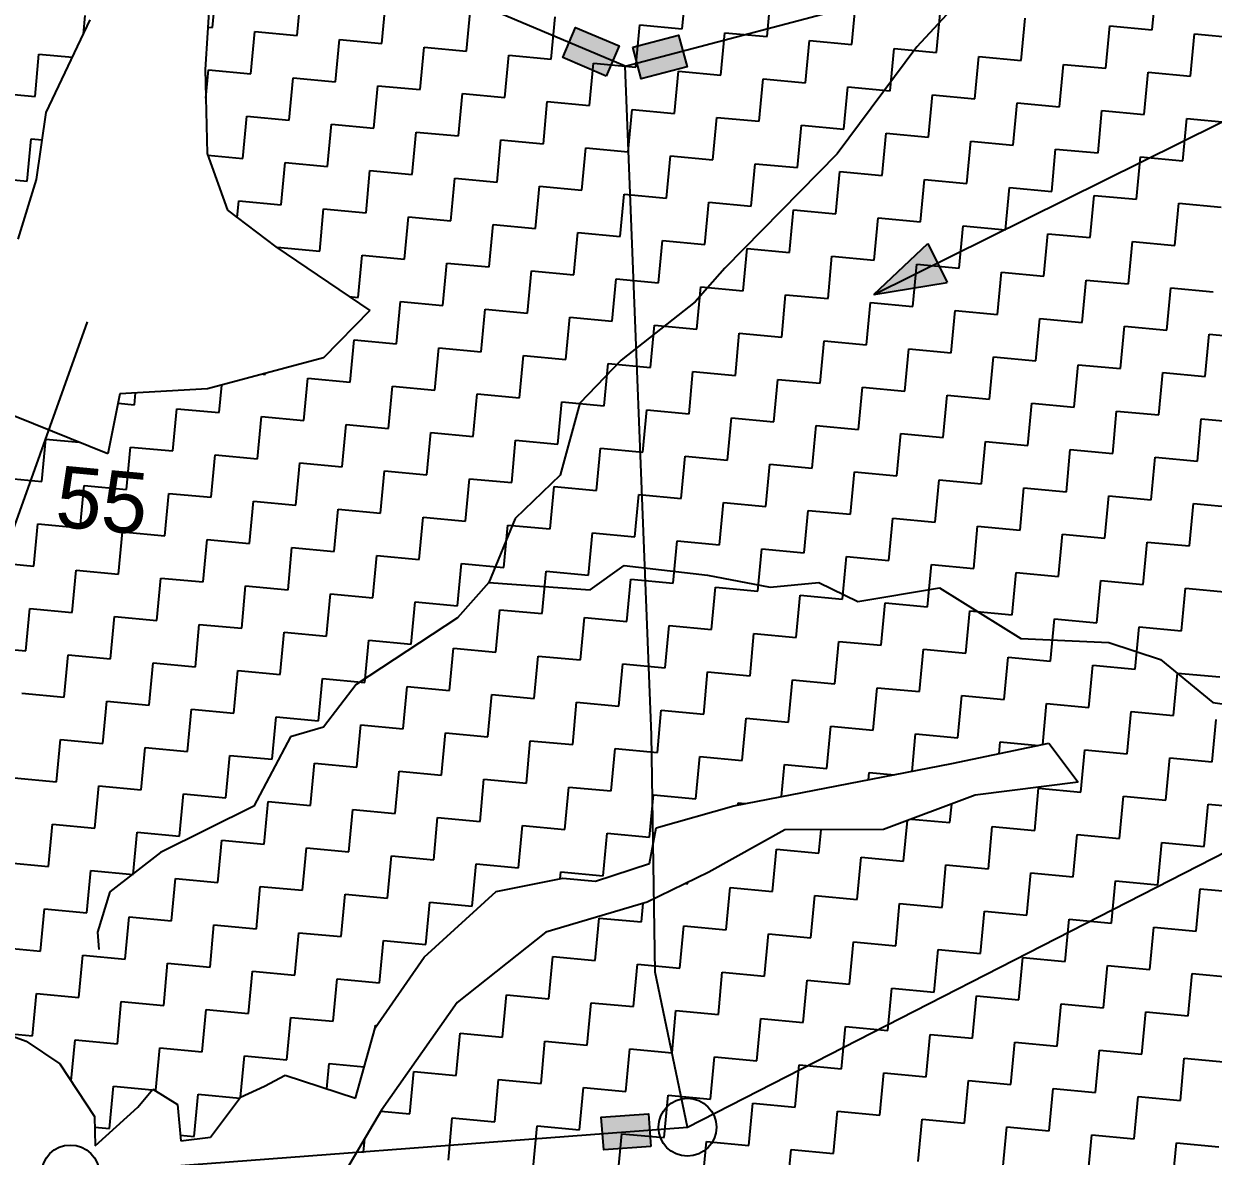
# Model space of a CAD drawing. Header units: metres. Extents: x 284554 to 287504, y 2026012 to 2031182.
# Drawn here: x 286424.3 to 286784.8, y 2029737 to 2030080.3 of the extents above; entities that cross this region are included whole.
import ezdxf
from ezdxf.enums import TextEntityAlignment as Align

# ---------------------------------------------------------------- set-up
doc = ezdxf.new("R2010")
doc.units = ezdxf.units.M
for name, color, linetype in [('LINE_WATER', 4, 'Continuous'), ('POLY_HATCH', 12, 'Continuous'), ('POLY_PARCEL', 6, 'Continuous'), ('TEXT_PARCEL', 7, 'Continuous')]:
    doc.layers.add(name, color=color, linetype=linetype)
doc.styles.add('TEXT_MAP', font='')
doc.styles.get('TEXT_MAP').set_extended_font_data('Kruti Dev 050')

msp = doc.modelspace()

# ---------------------------------------------------------------- hatches: boundary and pattern name
for points in [[(286591.51, 2030079.22), (286587.65, 2030070.07), (286600.87, 2030064.48), (286604.74, 2030073.63)], [(286625.33, 2030067.29), (286622.79, 2030076.89), (286608.91, 2030073.22), (286611.45, 2030063.62)], [(286599.33, 2029748.77), (286600.08, 2029738.86), (286614.4, 2029739.95), (286613.65, 2029749.85)]]:
    msp.add_hatch(color=256).paths.add_polyline_path(points)
h = msp.add_hatch(color=256)
h.paths.add_polyline_path([(286701.25, 2030007.78), (286698.32, 2030013.68), (286681.96, 2029998.22)])
h.paths.add_polyline_path([(286681.96, 2029998.22), (286704.17, 2030001.88), (286701.25, 2030007.78)])

# ---------------------------------------------------------------- linework, layer by layer
for points in [[(286600.87, 2030064.48), (286587.65, 2030070.07), (286591.51, 2030079.22), (286604.74, 2030073.63)], [(286608.91, 2030073.22), (286622.79, 2030076.89), (286625.33, 2030067.29), (286611.45, 2030063.62)], [(286614.4, 2029739.95), (286600.08, 2029738.86), (286599.33, 2029748.77), (286613.65, 2029749.85)]]:
    msp.add_lwpolyline(points, close=True)
for points in [[(286681.96, 2029998.22), (286798.15, 2030055.81)], [(286681.96, 2029998.22), (286698.32, 2030013.68)], [(286698.32, 2030013.68), (286704.17, 2030001.88)], [(286681.96, 2029998.22), (286704.17, 2030001.88)], [(286399.93, 2029867.89), (286443.66, 2029989.97)]]:
    msp.add_lwpolyline(points)
for centre in [(286625.46, 2029745.77), (286438.43, 2029731.59)]:
    msp.add_circle(centre, 8.78)
at = {"layer": 'LINE_WATER'}
for p, q in [((286714.42, 2030094.48), (286694.94, 2030073.3)), ((286694.94, 2030073.3), (286670.84, 2030040.89)), ((286670.84, 2030040.89), (286636.8, 2030006.17)), ((286636.8, 2030006.17), (286627.75, 2029996)), ((286627.75, 2029996), (286605.35, 2029978.34)), ((286605.35, 2029978.34), (286592.79, 2029965.26)), ((286592.79, 2029965.26), (286586.86, 2029943.46)), ((286586.86, 2029943.46), (286573.2, 2029930.28)), ((286573.2, 2029930.28), (286565.23, 2029910.94)), ((286595.95, 2029908.67), (286606.29, 2029916.1)), ((286606.29, 2029916.1), (286631.53, 2029913.12)), ((286631.53, 2029913.12), (286650.48, 2029909.48)), ((286565.23, 2029910.94), (286555.8, 2029900.16)), ((286565.23, 2029910.94), (286595.95, 2029908.67)), ((286650.48, 2029909.48), (286665.24, 2029910.9)), ((286665.24, 2029910.9), (286677.15, 2029905.12)), ((286677.15, 2029905.12), (286701.81, 2029909.35)), ((286701.81, 2029909.35), (286726.51, 2029893.98)), ((286555.8, 2029900.16), (286525.07, 2029880.03)), ((286726.51, 2029893.98), (286753.16, 2029892.73)), ((286753.16, 2029892.73), (286768.85, 2029887.53)), ((286768.85, 2029887.53), (286784.75, 2029874.54)), ((286525.07, 2029880.03), (286515.1, 2029867.03)), ((286784.75, 2029874.54), (286796.11, 2029872.86)), ((286515.1, 2029867.03), (286505.1, 2029864.08)), ((286505.1, 2029864.08), (286494.07, 2029843.08)), ((286494.07, 2029843.08), (286465.71, 2029829.01)), ((286465.71, 2029829.01), (286450.34, 2029817.16)), ((286450.34, 2029817.16), (286446.6, 2029804.88)), ((286446.6, 2029804.88), (286447.09, 2029799.65))]:
    msp.add_line(p, q, dxfattribs=at)
at = {"layer": 'POLY_HATCH'}
for p, q in [((286481.39, 2030099.56), (286479.28, 2030066.5)), ((286431.08, 2030053.39), (286444.47, 2030081.49)), ((286479.28, 2030066.5), (286479.84, 2030041.01)), ((286428.2, 2030033.12), (286431.08, 2030053.39)), ((286479.84, 2030041.01), (286486.06, 2030023.8)), ((286422.6, 2030015.06), (286428.2, 2030033.12)), ((286486.06, 2030023.8), (286500.68, 2030012.65)), ((286500.68, 2030012.65), (286529.21, 2029993.36)), ((286529.21, 2029993.36), (286515.15, 2029979.02)), ((286515.15, 2029979.02), (286480.01, 2029969.59)), ((286480.01, 2029969.59), (286453.45, 2029968.16)), ((286453.45, 2029968.16), (286449.79, 2029949.91)), ((286449.79, 2029949.91), (286421.5, 2029961.36)), ((286705.63, 2029855.99), (286735.04, 2029862.19)), ((286735.04, 2029862.19), (286743.89, 2029850.43)), ((286639.48, 2029843.25), (286705.63, 2029855.99)), ((286743.89, 2029850.43), (286712.68, 2029846.39)), ((286615.98, 2029836.5), (286639.48, 2029843.25)), ((286712.68, 2029846.39), (286684.87, 2029836.07)), ((286613.98, 2029825.76), (286615.98, 2029836.5)), ((286684.87, 2029836.07), (286655.02, 2029835.88)), ((286655.02, 2029835.88), (286631.96, 2029823.13)), ((286597.56, 2029820.34), (286613.98, 2029825.76)), ((286631.96, 2029823.13), (286613.2, 2029813.95)), ((286567.44, 2029817.19), (286587.71, 2029821.26)), ((286587.71, 2029821.26), (286597.56, 2029820.34)), ((286545.7, 2029797.36), (286567.44, 2029817.19)), ((286613.2, 2029813.95), (286582.53, 2029804.89)), ((286582.53, 2029804.89), (286555.67, 2029783.55)), ((286530.77, 2029775.9), (286545.7, 2029797.36)), ((286555.67, 2029783.55), (286532.74, 2029750.91)), ((286402.87, 2029779.9), (286424.99, 2029771.87)), ((286524.8, 2029754.59), (286530.77, 2029775.9)), ((286424.99, 2029771.87), (286435.28, 2029764.94)), ((286435.28, 2029764.94), (286445.73, 2029749.06)), ((286497.29, 2029758.16), (286503.57, 2029761.54)), ((286503.57, 2029761.54), (286524.8, 2029754.59)), ((286458.91, 2029751.8), (286463.41, 2029757.35)), ((286463.41, 2029757.35), (286470.93, 2029752.67)), ((286490.02, 2029754.86), (286497.29, 2029758.16)), ((286480.94, 2029742.79), (286490.02, 2029754.86)), ((286445.89, 2029740.1), (286458.91, 2029751.8)), ((286470.93, 2029752.67), (286471.88, 2029741.65)), ((286532.74, 2029750.91), (286513.83, 2029718.89)), ((286445.73, 2029749.06), (286445.89, 2029740.1)), ((286471.88, 2029741.65), (286480.94, 2029742.79))]:
    msp.add_line(p, q, dxfattribs=at)
at = {"layer": 'POLY_HATCH', "linetype": 'Continuous'}
for p, q in [((286481.47, 2030079.18), (286482.67, 2030092.02)), ((286507.15, 2030076.78), (286508.35, 2030089.62)), ((286623.9, 2030078.82), (286625.1, 2030091.66)), ((286649.58, 2030076.42), (286650.78, 2030089.26)), ((286766.33, 2030078.46), (286767.53, 2030091.3)), ((286532.83, 2030074.38), (286534.03, 2030087.22)), ((286558.5, 2030071.98), (286559.7, 2030084.82)), ((286675.26, 2030074.02), (286676.46, 2030086.86)), ((286442.43, 2030077.21), (286442.95, 2030082.78)), ((286584.18, 2030069.58), (286585.38, 2030082.42)), ((286700.94, 2030071.62), (286702.14, 2030084.46)), ((286726.62, 2030069.22), (286727.82, 2030082.06)), ((286480.1, 2030079.31), (286481.47, 2030079.18)), ((286493.11, 2030065.14), (286494.31, 2030077.98)), ((286494.31, 2030077.98), (286507.15, 2030076.78)), ((286609.86, 2030067.18), (286611.06, 2030080.02)), ((286611.06, 2030080.02), (286623.9, 2030078.82)), ((286635.54, 2030064.78), (286636.74, 2030077.62)), ((286636.74, 2030077.62), (286649.58, 2030076.42)), ((286752.3, 2030066.82), (286753.49, 2030079.66)), ((286753.49, 2030079.66), (286766.33, 2030078.46)), ((286518.79, 2030062.74), (286519.99, 2030075.58)), ((286519.99, 2030075.58), (286532.83, 2030074.38)), ((286661.22, 2030062.38), (286662.42, 2030075.22)), ((286662.42, 2030075.22), (286675.26, 2030074.02)), ((286777.97, 2030064.42), (286779.17, 2030077.26)), ((286779.17, 2030077.26), (286792.01, 2030076.06)), ((286427.71, 2030058.3), (286428.91, 2030071.14)), ((286428.91, 2030071.14), (286439.08, 2030070.19)), ((286544.47, 2030060.34), (286545.67, 2030073.18)), ((286545.67, 2030073.18), (286558.5, 2030071.98)), ((286570.14, 2030057.94), (286571.34, 2030070.78)), ((286571.34, 2030070.78), (286584.18, 2030069.58)), ((286686.9, 2030059.98), (286688.1, 2030072.82)), ((286688.1, 2030072.82), (286700.94, 2030071.62)), ((286712.58, 2030057.58), (286713.78, 2030070.42)), ((286713.78, 2030070.42), (286726.62, 2030069.22)), ((286595.82, 2030055.54), (286597.02, 2030068.38)), ((286597.02, 2030068.38), (286609.86, 2030067.18)), ((286738.26, 2030055.18), (286739.46, 2030068.02)), ((286739.46, 2030068.02), (286752.3, 2030066.82)), ((286479.47, 2030057.8), (286480.27, 2030066.34)), ((286480.27, 2030066.34), (286493.11, 2030065.14)), ((286504.75, 2030051.1), (286505.95, 2030063.94)), ((286505.95, 2030063.94), (286518.79, 2030062.74)), ((286621.5, 2030053.14), (286622.7, 2030065.98)), ((286622.7, 2030065.98), (286635.54, 2030064.78)), ((286647.18, 2030050.74), (286648.38, 2030063.58)), ((286648.38, 2030063.58), (286661.22, 2030062.38)), ((286763.93, 2030052.78), (286765.13, 2030065.62)), ((286765.13, 2030065.62), (286777.97, 2030064.42)), ((286414.87, 2030059.5), (286427.71, 2030058.3)), ((286530.43, 2030048.7), (286531.63, 2030061.54)), ((286531.63, 2030061.54), (286544.47, 2030060.34)), ((286672.86, 2030048.34), (286674.06, 2030061.18)), ((286674.06, 2030061.18), (286686.9, 2030059.98)), ((286556.11, 2030046.3), (286557.3, 2030059.14)), ((286557.3, 2030059.14), (286570.14, 2030057.94)), ((286581.78, 2030043.9), (286582.98, 2030056.74)), ((286582.98, 2030056.74), (286595.82, 2030055.54)), ((286698.54, 2030045.94), (286699.74, 2030058.78)), ((286699.74, 2030058.78), (286712.58, 2030057.58)), ((286724.22, 2030043.54), (286725.42, 2030056.38)), ((286725.42, 2030056.38), (286738.26, 2030055.18)), ((286490.71, 2030039.46), (286491.91, 2030052.3)), ((286491.91, 2030052.3), (286504.75, 2030051.1)), ((286607.46, 2030041.5), (286608.66, 2030054.34)), ((286608.66, 2030054.34), (286621.5, 2030053.14)), ((286749.9, 2030041.14), (286751.1, 2030053.98)), ((286751.1, 2030053.98), (286763.93, 2030052.78)), ((286516.39, 2030037.06), (286517.59, 2030049.9)), ((286517.59, 2030049.9), (286530.43, 2030048.7)), ((286633.14, 2030039.1), (286634.34, 2030051.94)), ((286634.34, 2030051.94), (286647.18, 2030050.74)), ((286658.82, 2030036.7), (286660.02, 2030049.54)), ((286660.02, 2030049.54), (286672.86, 2030048.34)), ((286775.57, 2030038.74), (286776.77, 2030051.58)), ((286776.77, 2030051.58), (286789.61, 2030050.38)), ((286425.31, 2030032.62), (286426.51, 2030045.46)), ((286426.51, 2030045.46), (286429.91, 2030045.14)), ((286542.07, 2030034.66), (286543.27, 2030047.5)), ((286543.27, 2030047.5), (286556.11, 2030046.3)), ((286567.74, 2030032.26), (286568.94, 2030045.1)), ((286568.94, 2030045.1), (286581.78, 2030043.9)), ((286684.5, 2030034.3), (286685.7, 2030047.14)), ((286685.7, 2030047.14), (286698.54, 2030045.94)), ((286593.42, 2030029.86), (286594.62, 2030042.7)), ((286594.62, 2030042.7), (286607.46, 2030041.5)), ((286710.18, 2030031.9), (286711.38, 2030044.74)), ((286711.38, 2030044.74), (286724.22, 2030043.54)), ((286735.86, 2030029.5), (286737.06, 2030042.34)), ((286737.06, 2030042.34), (286749.9, 2030041.14)), ((286480.04, 2030040.46), (286490.71, 2030039.46)), ((286502.35, 2030025.42), (286503.55, 2030038.26)), ((286503.55, 2030038.26), (286516.39, 2030037.06)), ((286619.1, 2030027.46), (286620.3, 2030040.3)), ((286620.3, 2030040.3), (286633.14, 2030039.1)), ((286644.78, 2030025.06), (286645.98, 2030037.9)), ((286645.98, 2030037.9), (286658.82, 2030036.7)), ((286761.53, 2030027.1), (286762.73, 2030039.94)), ((286762.73, 2030039.94), (286775.57, 2030038.74)), ((286528.03, 2030023.02), (286529.23, 2030035.86)), ((286529.23, 2030035.86), (286542.07, 2030034.66)), ((286670.46, 2030022.66), (286671.66, 2030035.5)), ((286671.66, 2030035.5), (286684.5, 2030034.3)), ((286412.47, 2030033.82), (286425.31, 2030032.62)), ((286553.71, 2030020.62), (286554.91, 2030033.46)), ((286554.91, 2030033.46), (286567.74, 2030032.26)), ((286579.38, 2030018.22), (286580.58, 2030031.06)), ((286580.58, 2030031.06), (286593.42, 2030029.86)), ((286696.14, 2030020.26), (286697.34, 2030033.1)), ((286697.34, 2030033.1), (286710.18, 2030031.9)), ((286721.82, 2030017.86), (286723.02, 2030030.7)), ((286723.02, 2030030.7), (286735.86, 2030029.5)), ((286605.06, 2030015.82), (286606.26, 2030028.66)), ((286606.26, 2030028.66), (286619.1, 2030027.46)), ((286747.5, 2030015.47), (286748.7, 2030028.3)), ((286748.7, 2030028.3), (286761.53, 2030027.1)), ((286489.03, 2030021.53), (286489.51, 2030026.62)), ((286489.51, 2030026.62), (286502.35, 2030025.42)), ((286513.99, 2030011.38), (286515.19, 2030024.22)), ((286515.19, 2030024.22), (286528.03, 2030023.02)), ((286630.74, 2030013.42), (286631.94, 2030026.26)), ((286631.94, 2030026.26), (286644.78, 2030025.06)), ((286656.42, 2030011.02), (286657.62, 2030023.86)), ((286657.62, 2030023.86), (286670.46, 2030022.66)), ((286773.17, 2030013.07), (286774.37, 2030025.9)), ((286774.37, 2030025.9), (286787.21, 2030024.71)), ((286539.67, 2030008.98), (286540.87, 2030021.82)), ((286540.87, 2030021.82), (286553.71, 2030020.62)), ((286682.1, 2030008.62), (286683.3, 2030021.46)), ((286683.3, 2030021.46), (286696.14, 2030020.26)), ((286565.35, 2030006.58), (286566.54, 2030019.42)), ((286566.54, 2030019.42), (286579.38, 2030018.22)), ((286591.02, 2030004.18), (286592.22, 2030017.02)), ((286592.22, 2030017.02), (286605.06, 2030015.82)), ((286707.78, 2030006.23), (286708.98, 2030019.06)), ((286708.98, 2030019.06), (286721.82, 2030017.86)), ((286733.46, 2030003.83), (286734.66, 2030016.66)), ((286734.66, 2030016.66), (286747.5, 2030015.47)), ((286501.13, 2030012.35), (286501.15, 2030012.58)), ((286501.15, 2030012.58), (286513.99, 2030011.38)), ((286616.7, 2030001.78), (286617.9, 2030014.62)), ((286617.9, 2030014.62), (286630.74, 2030013.42)), ((286759.14, 2030001.43), (286760.34, 2030014.27)), ((286760.34, 2030014.27), (286773.17, 2030013.07)), ((286525.63, 2029997.34), (286526.83, 2030010.18)), ((286526.83, 2030010.18), (286539.67, 2030008.98)), ((286642.38, 2029999.38), (286643.58, 2030012.22)), ((286643.58, 2030012.22), (286656.42, 2030011.02)), ((286668.06, 2029996.99), (286669.26, 2030009.82)), ((286669.26, 2030009.82), (286682.1, 2030008.62)), ((286551.31, 2029994.94), (286552.51, 2030007.78)), ((286552.51, 2030007.78), (286565.35, 2030006.58)), ((286576.98, 2029992.54), (286578.18, 2030005.38)), ((286578.18, 2030005.38), (286591.02, 2030004.18)), ((286693.74, 2029994.59), (286694.94, 2030007.42)), ((286694.94, 2030007.42), (286707.78, 2030006.23)), ((286602.66, 2029990.14), (286603.86, 2030002.98)), ((286603.86, 2030002.98), (286616.7, 2030001.78)), ((286719.42, 2029992.19), (286720.62, 2030005.03)), ((286720.62, 2030005.03), (286733.46, 2030003.83)), ((286745.1, 2029989.79), (286746.3, 2030002.63)), ((286746.3, 2030002.63), (286759.14, 2030001.43)), ((286628.34, 2029987.75), (286629.54, 2030000.58)), ((286629.54, 2030000.58), (286642.38, 2029999.38)), ((286654.02, 2029985.35), (286655.22, 2029998.18)), ((286655.22, 2029998.18), (286668.06, 2029996.99)), ((286770.77, 2029987.39), (286771.97, 2030000.23)), ((286771.97, 2030000.23), (286784.81, 2029999.03)), ((286522.95, 2029997.59), (286525.63, 2029997.34)), ((286537.27, 2029983.3), (286538.47, 2029996.14)), ((286538.47, 2029996.14), (286551.31, 2029994.94)), ((286679.7, 2029982.95), (286680.9, 2029995.79)), ((286680.9, 2029995.79), (286693.74, 2029994.59)), ((286562.95, 2029980.9), (286564.15, 2029993.74)), ((286564.15, 2029993.74), (286576.98, 2029992.54)), ((286588.62, 2029978.51), (286589.82, 2029991.34)), ((286589.82, 2029991.34), (286602.66, 2029990.14)), ((286705.38, 2029980.55), (286706.58, 2029993.39)), ((286706.58, 2029993.39), (286719.42, 2029992.19)), ((286731.06, 2029978.15), (286732.26, 2029990.99)), ((286732.26, 2029990.99), (286745.1, 2029989.79)), ((286614.3, 2029976.11), (286615.5, 2029988.94)), ((286615.5, 2029988.94), (286628.34, 2029987.75)), ((286756.74, 2029975.75), (286757.94, 2029988.59)), ((286757.94, 2029988.59), (286770.77, 2029987.39)), ((286523.23, 2029971.66), (286524.43, 2029984.5)), ((286524.43, 2029984.5), (286537.27, 2029983.3)), ((286639.98, 2029973.71), (286641.18, 2029986.55)), ((286641.18, 2029986.55), (286654.02, 2029985.35)), ((286665.66, 2029971.31), (286666.86, 2029984.15)), ((286666.86, 2029984.15), (286679.7, 2029982.95)), ((286782.41, 2029973.35), (286783.61, 2029986.19)), ((286783.61, 2029986.19), (286796.45, 2029984.99)), ((286548.91, 2029969.27), (286550.11, 2029982.1)), ((286550.11, 2029982.1), (286562.95, 2029980.9)), ((286691.34, 2029968.91), (286692.54, 2029981.75)), ((286692.54, 2029981.75), (286705.38, 2029980.55)), ((286574.59, 2029966.87), (286575.78, 2029979.71)), ((286575.78, 2029979.71), (286588.62, 2029978.51)), ((286600.26, 2029964.47), (286601.46, 2029977.31)), ((286601.46, 2029977.31), (286614.3, 2029976.11)), ((286717.02, 2029966.51), (286718.22, 2029979.35)), ((286718.22, 2029979.35), (286731.06, 2029978.15)), ((286742.7, 2029964.11), (286743.9, 2029976.95)), ((286743.9, 2029976.95), (286756.74, 2029975.75)), ((286496.91, 2029974.12), (286497.55, 2029974.06)), ((286497.55, 2029974.06), (286497.57, 2029974.3)), ((286625.94, 2029962.07), (286627.14, 2029974.91)), ((286627.14, 2029974.91), (286639.98, 2029973.71)), ((286768.38, 2029961.71), (286769.58, 2029974.55)), ((286769.58, 2029974.55), (286782.41, 2029973.35)), ((286483.51, 2029962.42), (286484.29, 2029970.74)), ((286509.19, 2029960.03), (286510.39, 2029972.86)), ((286510.39, 2029972.86), (286523.23, 2029971.66)), ((286534.87, 2029957.63), (286536.07, 2029970.47)), ((286536.07, 2029970.47), (286548.91, 2029969.27)), ((286651.62, 2029959.67), (286652.82, 2029972.51)), ((286652.82, 2029972.51), (286665.66, 2029971.31)), ((286677.3, 2029957.27), (286678.5, 2029970.11)), ((286678.5, 2029970.11), (286691.34, 2029968.91)), ((286457.83, 2029964.82), (286458.17, 2029968.41)), ((286560.55, 2029955.23), (286561.75, 2029968.07)), ((286561.75, 2029968.07), (286574.59, 2029966.87)), ((286702.98, 2029954.87), (286704.18, 2029967.71)), ((286704.18, 2029967.71), (286717.02, 2029966.51)), ((286452.88, 2029965.29), (286457.83, 2029964.82)), ((286469.47, 2029950.79), (286470.67, 2029963.62)), ((286470.67, 2029963.62), (286483.51, 2029962.42)), ((286586.22, 2029952.83), (286587.42, 2029965.67)), ((286587.42, 2029965.67), (286600.26, 2029964.47)), ((286611.9, 2029950.43), (286613.1, 2029963.27)), ((286613.1, 2029963.27), (286625.94, 2029962.07)), ((286728.66, 2029952.47), (286729.86, 2029965.31)), ((286729.86, 2029965.31), (286742.7, 2029964.11)), ((286754.34, 2029950.07), (286755.54, 2029962.91)), ((286755.54, 2029962.91), (286768.38, 2029961.71)), ((286495.15, 2029948.39), (286496.35, 2029961.23)), ((286496.35, 2029961.23), (286509.19, 2029960.03)), ((286520.83, 2029945.99), (286522.03, 2029958.83)), ((286522.03, 2029958.83), (286534.87, 2029957.63)), ((286637.58, 2029948.03), (286638.78, 2029960.87)), ((286638.78, 2029960.87), (286651.62, 2029959.67)), ((286663.26, 2029945.63), (286664.46, 2029958.47)), ((286664.46, 2029958.47), (286677.3, 2029957.27)), ((286780.01, 2029947.67), (286781.21, 2029960.51)), ((286781.21, 2029960.51), (286794.05, 2029959.31)), ((286546.51, 2029943.59), (286547.71, 2029956.43)), ((286547.71, 2029956.43), (286560.55, 2029955.23)), ((286688.94, 2029943.23), (286690.14, 2029956.07)), ((286690.14, 2029956.07), (286702.98, 2029954.87)), ((286429.75, 2029941.55), (286430.95, 2029954.38)), ((286430.95, 2029954.38), (286441.08, 2029953.44)), ((286455.43, 2029939.15), (286456.63, 2029951.99)), ((286456.63, 2029951.99), (286469.47, 2029950.79)), ((286572.19, 2029941.19), (286573.39, 2029954.03)), ((286573.39, 2029954.03), (286586.22, 2029952.83)), ((286597.86, 2029938.79), (286599.06, 2029951.63)), ((286599.06, 2029951.63), (286611.9, 2029950.43)), ((286714.62, 2029940.83), (286715.82, 2029953.67)), ((286715.82, 2029953.67), (286728.66, 2029952.47)), ((286740.3, 2029938.43), (286741.5, 2029951.27)), ((286741.5, 2029951.27), (286754.34, 2029950.07)), ((286481.11, 2029936.75), (286482.31, 2029949.59)), ((286482.31, 2029949.59), (286495.15, 2029948.39)), ((286623.54, 2029936.39), (286624.74, 2029949.23)), ((286624.74, 2029949.23), (286637.58, 2029948.03)), ((286765.98, 2029936.03), (286767.18, 2029948.87)), ((286767.18, 2029948.87), (286780.01, 2029947.67)), ((286506.79, 2029934.35), (286507.99, 2029947.19)), ((286507.99, 2029947.19), (286520.83, 2029945.99)), ((286532.47, 2029931.95), (286533.67, 2029944.79)), ((286533.67, 2029944.79), (286546.51, 2029943.59)), ((286649.22, 2029933.99), (286650.42, 2029946.83)), ((286650.42, 2029946.83), (286663.26, 2029945.63)), ((286674.9, 2029931.59), (286676.1, 2029944.43)), ((286676.1, 2029944.43), (286688.94, 2029943.23)), ((286416.91, 2029942.75), (286429.75, 2029941.55)), ((286558.15, 2029929.55), (286559.35, 2029942.39)), ((286559.35, 2029942.39), (286572.19, 2029941.19)), ((286700.58, 2029929.19), (286701.78, 2029942.03)), ((286701.78, 2029942.03), (286714.62, 2029940.83)), ((286441.39, 2029927.51), (286442.59, 2029940.35)), ((286442.59, 2029940.35), (286455.43, 2029939.15)), ((286467.07, 2029925.11), (286468.27, 2029937.95)), ((286468.27, 2029937.95), (286481.11, 2029936.75)), ((286583.82, 2029927.15), (286585.02, 2029939.99)), ((286585.02, 2029939.99), (286597.86, 2029938.79)), ((286609.5, 2029924.75), (286610.7, 2029937.59)), ((286610.7, 2029937.59), (286623.54, 2029936.39)), ((286726.26, 2029926.79), (286727.46, 2029939.63)), ((286727.46, 2029939.63), (286740.3, 2029938.43)), ((286751.94, 2029924.39), (286753.14, 2029937.23)), ((286753.14, 2029937.23), (286765.98, 2029936.03)), ((286492.75, 2029922.71), (286493.95, 2029935.55)), ((286493.95, 2029935.55), (286506.79, 2029934.35)), ((286635.18, 2029922.35), (286636.38, 2029935.19)), ((286636.38, 2029935.19), (286649.22, 2029933.99)), ((286777.62, 2029921.99), (286778.82, 2029934.83)), ((286778.82, 2029934.83), (286791.65, 2029933.63)), ((286518.43, 2029920.31), (286519.63, 2029933.15)), ((286519.63, 2029933.15), (286532.47, 2029931.95)), ((286544.11, 2029917.91), (286545.31, 2029930.75)), ((286545.31, 2029930.75), (286558.15, 2029929.55)), ((286660.86, 2029919.95), (286662.06, 2029932.79)), ((286662.06, 2029932.79), (286674.9, 2029931.59)), ((286686.54, 2029917.55), (286687.74, 2029930.39)), ((286687.74, 2029930.39), (286700.58, 2029929.19)), ((286427.35, 2029915.87), (286428.55, 2029928.71)), ((286428.55, 2029928.71), (286441.39, 2029927.51)), ((286453.03, 2029913.47), (286454.23, 2029926.31)), ((286454.23, 2029926.31), (286467.07, 2029925.11)), ((286569.79, 2029915.51), (286570.99, 2029928.35)), ((286570.99, 2029928.35), (286583.82, 2029927.15)), ((286712.22, 2029915.15), (286713.42, 2029927.99)), ((286713.42, 2029927.99), (286726.26, 2029926.79)), ((286478.71, 2029911.07), (286479.91, 2029923.91)), ((286479.91, 2029923.91), (286492.75, 2029922.71)), ((286595.46, 2029913.11), (286596.66, 2029925.95)), ((286596.66, 2029925.95), (286609.5, 2029924.75)), ((286621.14, 2029910.71), (286622.34, 2029923.55)), ((286622.34, 2029923.55), (286635.18, 2029922.35)), ((286737.9, 2029912.75), (286739.1, 2029925.59)), ((286739.1, 2029925.59), (286751.94, 2029924.39)), ((286763.58, 2029910.35), (286764.78, 2029923.19)), ((286764.78, 2029923.19), (286777.62, 2029921.99)), ((286504.39, 2029908.67), (286505.59, 2029921.51)), ((286505.59, 2029921.51), (286518.43, 2029920.31)), ((286530.07, 2029906.27), (286531.27, 2029919.11)), ((286531.27, 2029919.11), (286544.11, 2029917.91)), ((286646.82, 2029908.31), (286648.02, 2029921.15)), ((286648.02, 2029921.15), (286660.86, 2029919.95)), ((286414.51, 2029917.07), (286427.35, 2029915.87)), ((286555.75, 2029903.87), (286556.95, 2029916.71)), ((286556.95, 2029916.71), (286569.79, 2029915.51)), ((286672.5, 2029905.91), (286673.7, 2029918.75)), ((286673.7, 2029918.75), (286686.54, 2029917.55)), ((286698.18, 2029903.51), (286699.38, 2029916.35)), ((286699.38, 2029916.35), (286712.22, 2029915.15)), ((286438.99, 2029901.83), (286440.19, 2029914.67)), ((286440.19, 2029914.67), (286453.03, 2029913.47)), ((286464.67, 2029899.43), (286465.87, 2029912.27)), ((286465.87, 2029912.27), (286478.71, 2029911.07)), ((286581.43, 2029901.47), (286582.63, 2029914.31)), ((286582.63, 2029914.31), (286595.46, 2029913.11)), ((286607.1, 2029899.07), (286608.3, 2029911.91)), ((286608.3, 2029911.91), (286621.14, 2029910.71)), ((286723.86, 2029901.11), (286725.06, 2029913.95)), ((286725.06, 2029913.95), (286737.9, 2029912.75)), ((286490.35, 2029897.03), (286491.55, 2029909.87)), ((286491.55, 2029909.87), (286504.39, 2029908.67)), ((286632.78, 2029896.67), (286633.98, 2029909.51)), ((286633.98, 2029909.51), (286646.82, 2029908.31)), ((286749.54, 2029898.71), (286750.74, 2029911.55)), ((286750.74, 2029911.55), (286763.58, 2029910.35)), ((286775.22, 2029896.31), (286776.42, 2029909.15)), ((286776.42, 2029909.15), (286789.25, 2029907.95)), ((286516.03, 2029894.63), (286517.23, 2029907.47)), ((286517.23, 2029907.47), (286530.07, 2029906.27)), ((286541.71, 2029892.23), (286542.91, 2029905.07)), ((286542.91, 2029905.07), (286555.75, 2029903.87)), ((286658.46, 2029894.27), (286659.66, 2029907.11)), ((286659.66, 2029907.11), (286672.5, 2029905.91)), ((286684.14, 2029891.87), (286685.34, 2029904.71)), ((286685.34, 2029904.71), (286698.18, 2029903.51)), ((286424.95, 2029890.19), (286426.15, 2029903.03)), ((286426.15, 2029903.03), (286438.99, 2029901.83)), ((286567.39, 2029889.83), (286568.59, 2029902.67)), ((286568.59, 2029902.67), (286581.43, 2029901.47)), ((286709.82, 2029889.47), (286711.02, 2029902.31)), ((286711.02, 2029902.31), (286723.86, 2029901.11)), ((286450.63, 2029887.79), (286451.83, 2029900.63)), ((286451.83, 2029900.63), (286464.67, 2029899.43)), ((286476.31, 2029885.39), (286477.51, 2029898.23)), ((286477.51, 2029898.23), (286490.35, 2029897.03)), ((286593.06, 2029887.43), (286594.26, 2029900.27)), ((286594.26, 2029900.27), (286607.1, 2029899.07)), ((286618.74, 2029885.03), (286619.94, 2029897.87)), ((286619.94, 2029897.87), (286632.78, 2029896.67)), ((286735.5, 2029887.07), (286736.7, 2029899.91)), ((286736.7, 2029899.91), (286749.54, 2029898.71)), ((286761.18, 2029884.67), (286762.38, 2029897.51)), ((286762.38, 2029897.51), (286775.22, 2029896.31)), ((286501.99, 2029882.99), (286503.19, 2029895.83)), ((286503.19, 2029895.83), (286516.03, 2029894.63)), ((286644.42, 2029882.63), (286645.62, 2029895.47)), ((286645.62, 2029895.47), (286658.46, 2029894.27)), ((286412.11, 2029891.39), (286424.95, 2029890.19)), ((286527.67, 2029880.59), (286528.87, 2029893.43)), ((286528.87, 2029893.43), (286541.71, 2029892.23)), ((286553.35, 2029878.19), (286554.55, 2029891.03)), ((286554.55, 2029891.03), (286567.39, 2029889.83)), ((286670.1, 2029880.23), (286671.3, 2029893.07)), ((286671.3, 2029893.07), (286684.14, 2029891.87)), ((286695.78, 2029877.83), (286696.98, 2029890.67)), ((286696.98, 2029890.67), (286709.82, 2029889.47)), ((286436.59, 2029876.15), (286437.79, 2029888.99)), ((286437.79, 2029888.99), (286450.63, 2029887.79)), ((286462.27, 2029873.75), (286463.47, 2029886.59)), ((286463.47, 2029886.59), (286476.31, 2029885.39)), ((286579.03, 2029875.79), (286580.23, 2029888.63)), ((286580.23, 2029888.63), (286593.06, 2029887.43)), ((286721.46, 2029875.43), (286722.66, 2029888.27)), ((286722.66, 2029888.27), (286735.5, 2029887.07)), ((286487.95, 2029871.35), (286489.15, 2029884.19)), ((286489.15, 2029884.19), (286501.99, 2029882.99)), ((286604.7, 2029873.39), (286605.9, 2029886.23)), ((286605.9, 2029886.23), (286618.74, 2029885.03)), ((286630.38, 2029870.99), (286631.58, 2029883.83)), ((286631.58, 2029883.83), (286644.42, 2029882.63)), ((286747.14, 2029873.03), (286748.34, 2029885.87)), ((286748.34, 2029885.87), (286761.18, 2029884.67)), ((286772.82, 2029870.63), (286774.02, 2029883.47)), ((286774.02, 2029883.47), (286786.86, 2029882.27)), ((286513.63, 2029868.95), (286514.83, 2029881.79)), ((286514.83, 2029881.79), (286527.67, 2029880.59)), ((286539.31, 2029866.55), (286540.51, 2029879.39)), ((286540.51, 2029879.39), (286553.35, 2029878.19)), ((286656.06, 2029868.59), (286657.26, 2029881.43)), ((286657.26, 2029881.43), (286670.1, 2029880.23)), ((286423.75, 2029877.35), (286436.59, 2029876.15)), ((286564.99, 2029864.15), (286566.19, 2029876.99)), ((286566.19, 2029876.99), (286579.03, 2029875.79)), ((286681.74, 2029866.19), (286682.94, 2029879.03)), ((286682.94, 2029879.03), (286695.78, 2029877.83)), ((286707.42, 2029863.79), (286708.62, 2029876.63)), ((286708.62, 2029876.63), (286721.46, 2029875.43)), ((286448.23, 2029862.11), (286449.43, 2029874.95)), ((286449.43, 2029874.95), (286462.27, 2029873.75)), ((286473.91, 2029859.71), (286475.11, 2029872.55)), ((286475.11, 2029872.55), (286487.95, 2029871.35)), ((286590.67, 2029861.75), (286591.87, 2029874.59)), ((286591.87, 2029874.59), (286604.7, 2029873.39)), ((286616.34, 2029859.35), (286617.54, 2029872.19)), ((286617.54, 2029872.19), (286630.38, 2029870.99)), ((286733.14, 2029861.79), (286734.3, 2029874.23)), ((286734.3, 2029874.23), (286747.14, 2029873.03)), ((286499.59, 2029857.31), (286500.79, 2029870.15)), ((286500.79, 2029870.15), (286513.63, 2029868.95)), ((286642.02, 2029856.95), (286643.22, 2029869.79)), ((286643.22, 2029869.79), (286656.06, 2029868.59)), ((286758.78, 2029858.99), (286759.98, 2029871.83)), ((286759.98, 2029871.83), (286772.82, 2029870.63)), ((286784.46, 2029856.59), (286785.66, 2029869.43)), ((286525.27, 2029854.91), (286526.47, 2029867.75)), ((286526.47, 2029867.75), (286539.31, 2029866.55)), ((286550.95, 2029852.51), (286552.15, 2029865.35)), ((286552.15, 2029865.35), (286564.99, 2029864.15)), ((286667.7, 2029854.55), (286668.9, 2029867.39)), ((286668.9, 2029867.39), (286681.74, 2029866.19)), ((286693.52, 2029853.66), (286694.58, 2029864.99)), ((286694.58, 2029864.99), (286707.42, 2029863.79)), ((286434.19, 2029850.47), (286435.39, 2029863.31)), ((286435.39, 2029863.31), (286448.23, 2029862.11)), ((286576.63, 2029850.11), (286577.83, 2029862.95)), ((286577.83, 2029862.95), (286590.67, 2029861.75)), ((286719.92, 2029859.01), (286720.26, 2029862.59)), ((286720.26, 2029862.59), (286731.82, 2029861.51)), ((286459.87, 2029848.07), (286461.07, 2029860.91)), ((286461.07, 2029860.91), (286473.91, 2029859.71)), ((286485.55, 2029845.67), (286486.75, 2029858.51)), ((286486.75, 2029858.51), (286499.59, 2029857.31)), ((286602.3, 2029847.71), (286603.5, 2029860.55)), ((286603.5, 2029860.55), (286616.34, 2029859.35)), ((286627.98, 2029845.31), (286629.18, 2029858.15)), ((286629.18, 2029858.15), (286642.02, 2029856.95)), ((286744.74, 2029847.35), (286745.94, 2029860.19)), ((286745.94, 2029860.19), (286758.78, 2029858.99)), ((286770.42, 2029844.95), (286771.62, 2029857.79)), ((286771.62, 2029857.79), (286784.46, 2029856.59)), ((286511.23, 2029843.27), (286512.43, 2029856.11)), ((286512.43, 2029856.11), (286525.27, 2029854.91)), ((286653.95, 2029846.04), (286654.86, 2029855.75)), ((286654.86, 2029855.75), (286667.7, 2029854.55)), ((286421.35, 2029851.67), (286434.19, 2029850.47)), ((286536.91, 2029840.87), (286538.11, 2029853.71)), ((286538.11, 2029853.71), (286550.95, 2029852.51)), ((286562.59, 2029838.47), (286563.79, 2029851.31)), ((286563.79, 2029851.31), (286576.63, 2029850.11)), ((286680.33, 2029851.12), (286680.54, 2029853.35)), ((286680.54, 2029853.35), (286688.2, 2029852.64)), ((286445.83, 2029836.43), (286447.03, 2029849.27)), ((286447.03, 2029849.27), (286459.87, 2029848.07)), ((286471.51, 2029834.03), (286472.71, 2029846.87)), ((286472.71, 2029846.87), (286485.55, 2029845.67)), ((286588.27, 2029836.07), (286589.47, 2029848.91)), ((286589.47, 2029848.91), (286602.3, 2029847.71)), ((286730.7, 2029835.71), (286731.9, 2029848.55)), ((286731.9, 2029848.55), (286744.74, 2029847.35)), ((286497.19, 2029831.63), (286498.39, 2029844.47)), ((286498.39, 2029844.47), (286511.23, 2029843.27)), ((286613.94, 2029833.67), (286615.14, 2029846.51)), ((286615.14, 2029846.51), (286627.98, 2029845.31)), ((286640.77, 2029843.5), (286640.82, 2029844.11)), ((286640.82, 2029844.11), (286642.93, 2029843.92)), ((286705.02, 2029838.11), (286705.55, 2029843.74)), ((286756.38, 2029833.31), (286757.58, 2029846.15)), ((286757.58, 2029846.15), (286770.42, 2029844.95)), ((286782.06, 2029830.91), (286783.26, 2029843.75)), ((286783.26, 2029843.75), (286796.1, 2029842.55)), ((286522.87, 2029829.23), (286524.07, 2029842.07)), ((286524.07, 2029842.07), (286536.91, 2029840.87)), ((286548.55, 2029826.83), (286549.75, 2029839.67)), ((286549.75, 2029839.67), (286562.59, 2029838.47)), ((286431.79, 2029824.79), (286432.99, 2029837.63)), ((286432.99, 2029837.63), (286445.83, 2029836.43)), ((286574.23, 2029824.43), (286575.43, 2029837.27)), ((286575.43, 2029837.27), (286588.27, 2029836.07)), ((286665.3, 2029828.87), (286665.96, 2029835.95)), ((286690.98, 2029826.47), (286692.13, 2029838.76)), ((286693.32, 2029839.21), (286705.02, 2029838.11)), ((286716.66, 2029824.07), (286717.86, 2029836.91)), ((286717.86, 2029836.91), (286730.7, 2029835.71)), ((286457.47, 2029822.39), (286458.67, 2029835.23)), ((286458.67, 2029835.23), (286471.51, 2029834.03)), ((286483.15, 2029819.99), (286484.35, 2029832.83)), ((286484.35, 2029832.83), (286497.19, 2029831.63)), ((286599.91, 2029822.03), (286601.11, 2029834.87)), ((286601.11, 2029834.87), (286613.94, 2029833.67)), ((286742.34, 2029821.67), (286743.54, 2029834.51)), ((286743.54, 2029834.51), (286756.38, 2029833.31)), ((286508.83, 2029817.59), (286510.03, 2029830.43)), ((286510.03, 2029830.43), (286522.87, 2029829.23)), ((286651.26, 2029817.23), (286652.46, 2029830.07)), ((286652.46, 2029830.07), (286665.3, 2029828.87)), ((286768.02, 2029819.28), (286769.22, 2029832.11)), ((286769.22, 2029832.11), (286782.06, 2029830.91)), ((286418.95, 2029825.99), (286431.79, 2029824.79)), ((286534.51, 2029815.19), (286535.71, 2029828.03)), ((286535.71, 2029828.03), (286548.55, 2029826.83)), ((286560.19, 2029812.79), (286561.39, 2029825.63)), ((286561.39, 2029825.63), (286574.23, 2029824.43)), ((286676.94, 2029814.83), (286678.14, 2029827.67)), ((286678.14, 2029827.67), (286690.98, 2029826.47)), ((286702.62, 2029812.43), (286703.82, 2029825.27)), ((286703.82, 2029825.27), (286716.66, 2029824.07)), ((286443.43, 2029810.75), (286444.63, 2029823.59)), ((286444.63, 2029823.59), (286457.47, 2029822.39)), ((286586.87, 2029821.09), (286587.07, 2029823.23)), ((286587.07, 2029823.23), (286599.91, 2029822.03)), ((286728.3, 2029810.04), (286729.5, 2029822.87)), ((286729.5, 2029822.87), (286742.34, 2029821.67)), ((286469.11, 2029808.35), (286470.31, 2029821.19)), ((286470.31, 2029821.19), (286483.15, 2029819.99)), ((286494.79, 2029805.95), (286495.99, 2029818.79)), ((286495.99, 2029818.79), (286508.83, 2029817.59)), ((286624.94, 2029819.69), (286625.58, 2029819.63)), ((286625.58, 2029819.63), (286625.62, 2029820.03)), ((286637.22, 2029805.59), (286638.42, 2029818.43)), ((286638.42, 2029818.43), (286651.26, 2029817.23)), ((286753.98, 2029807.64), (286755.18, 2029820.47)), ((286755.18, 2029820.47), (286768.02, 2029819.28)), ((286779.66, 2029805.24), (286780.86, 2029818.08)), ((286780.86, 2029818.08), (286793.7, 2029816.88)), ((286520.47, 2029803.55), (286521.67, 2029816.39)), ((286521.67, 2029816.39), (286534.51, 2029815.19)), ((286662.9, 2029803.19), (286664.1, 2029816.03)), ((286664.1, 2029816.03), (286676.94, 2029814.83)), ((286429.39, 2029799.11), (286430.59, 2029811.95)), ((286430.59, 2029811.95), (286443.43, 2029810.75)), ((286546.15, 2029801.15), (286547.35, 2029813.99)), ((286547.35, 2029813.99), (286560.19, 2029812.79)), ((286611.54, 2029807.99), (286612.07, 2029813.62)), ((286688.58, 2029800.8), (286689.78, 2029813.63)), ((286689.78, 2029813.63), (286702.62, 2029812.43)), ((286714.26, 2029798.4), (286715.46, 2029811.23)), ((286715.46, 2029811.23), (286728.3, 2029810.04)), ((286455.07, 2029796.71), (286456.27, 2029809.55)), ((286456.27, 2029809.55), (286469.11, 2029808.35)), ((286480.75, 2029794.31), (286481.95, 2029807.15)), ((286481.95, 2029807.15), (286494.79, 2029805.95)), ((286597.51, 2029796.35), (286598.71, 2029809.19)), ((286598.71, 2029809.19), (286611.54, 2029807.99)), ((286739.94, 2029796), (286741.14, 2029808.84)), ((286741.14, 2029808.84), (286753.98, 2029807.64)), ((286506.43, 2029791.91), (286507.63, 2029804.75)), ((286507.63, 2029804.75), (286520.47, 2029803.55)), ((286623.18, 2029793.95), (286624.38, 2029806.79)), ((286624.38, 2029806.79), (286637.22, 2029805.59)), ((286648.86, 2029791.56), (286650.06, 2029804.39)), ((286650.06, 2029804.39), (286662.9, 2029803.19)), ((286765.62, 2029793.6), (286766.82, 2029806.44)), ((286766.82, 2029806.44), (286779.66, 2029805.24)), ((286416.55, 2029800.31), (286429.39, 2029799.11)), ((286532.11, 2029789.51), (286533.31, 2029802.35)), ((286533.31, 2029802.35), (286546.15, 2029801.15)), ((286674.54, 2029789.16), (286675.74, 2029802)), ((286675.74, 2029802), (286688.58, 2029800.8)), ((286441.03, 2029785.07), (286442.23, 2029797.91)), ((286442.23, 2029797.91), (286455.07, 2029796.71)), ((286583.47, 2029784.71), (286584.67, 2029797.55)), ((286584.67, 2029797.55), (286597.51, 2029796.35)), ((286700.22, 2029786.76), (286701.42, 2029799.6)), ((286701.42, 2029799.6), (286714.26, 2029798.4)), ((286725.9, 2029784.36), (286727.1, 2029797.2)), ((286727.1, 2029797.2), (286739.94, 2029796)), ((286466.71, 2029782.67), (286467.91, 2029795.51)), ((286467.91, 2029795.51), (286480.75, 2029794.31)), ((286492.39, 2029780.27), (286493.59, 2029793.11)), ((286493.59, 2029793.11), (286506.43, 2029791.91)), ((286609.15, 2029782.32), (286610.35, 2029795.15)), ((286610.35, 2029795.15), (286623.18, 2029793.95)), ((286634.82, 2029779.92), (286636.02, 2029792.76)), ((286636.02, 2029792.76), (286648.86, 2029791.56)), ((286751.58, 2029781.96), (286752.78, 2029794.8)), ((286752.78, 2029794.8), (286765.62, 2029793.6)), ((286518.07, 2029777.87), (286519.27, 2029790.71)), ((286519.27, 2029790.71), (286532.11, 2029789.51)), ((286660.5, 2029777.52), (286661.7, 2029790.36)), ((286661.7, 2029790.36), (286674.54, 2029789.16)), ((286777.26, 2029779.56), (286778.46, 2029792.4)), ((286778.46, 2029792.4), (286791.3, 2029791.2)), ((286426.99, 2029773.43), (286428.19, 2029786.27)), ((286428.19, 2029786.27), (286441.03, 2029785.07)), ((286569.43, 2029773.08), (286570.63, 2029785.91)), ((286570.63, 2029785.91), (286583.47, 2029784.71)), ((286686.18, 2029775.12), (286687.38, 2029787.96)), ((286687.38, 2029787.96), (286700.22, 2029786.76)), ((286711.86, 2029772.72), (286713.06, 2029785.56)), ((286713.06, 2029785.56), (286725.9, 2029784.36)), ((286452.67, 2029771.03), (286453.87, 2029783.87)), ((286453.87, 2029783.87), (286466.71, 2029782.67)), ((286595.11, 2029770.68), (286596.31, 2029783.52)), ((286596.31, 2029783.52), (286609.15, 2029782.32)), ((286737.54, 2029770.32), (286738.74, 2029783.16)), ((286738.74, 2029783.16), (286751.58, 2029781.96)), ((286478.35, 2029768.63), (286479.55, 2029781.47)), ((286479.55, 2029781.47), (286492.39, 2029780.27)), ((286504.03, 2029766.23), (286505.23, 2029779.07)), ((286505.23, 2029779.07), (286518.07, 2029777.87)), ((286620.78, 2029768.28), (286621.98, 2029781.12)), ((286621.98, 2029781.12), (286634.82, 2029779.92)), ((286646.46, 2029765.88), (286647.66, 2029778.72)), ((286647.66, 2029778.72), (286660.5, 2029777.52)), ((286763.22, 2029767.92), (286764.42, 2029780.76)), ((286764.42, 2029780.76), (286777.26, 2029779.56)), ((286530.85, 2029776.01), (286530.91, 2029776.67)), ((286530.91, 2029776.67), (286531.28, 2029776.64)), ((286672.14, 2029763.48), (286673.34, 2029776.32)), ((286673.34, 2029776.32), (286686.18, 2029775.12)), ((286418.49, 2029774.23), (286426.99, 2029773.43)), ((286438.67, 2029759.79), (286439.83, 2029772.23)), ((286439.83, 2029772.23), (286452.67, 2029771.03)), ((286555.39, 2029761.44), (286556.59, 2029774.28)), ((286556.59, 2029774.28), (286569.43, 2029773.08)), ((286581.07, 2029759.04), (286582.27, 2029771.88)), ((286582.27, 2029771.88), (286595.11, 2029770.68)), ((286697.82, 2029761.08), (286699.02, 2029773.92)), ((286699.02, 2029773.92), (286711.86, 2029772.72)), ((286723.5, 2029758.68), (286724.7, 2029771.52)), ((286724.7, 2029771.52), (286737.54, 2029770.32)), ((286464.31, 2029756.99), (286465.51, 2029769.83)), ((286465.51, 2029769.83), (286478.35, 2029768.63)), ((286490.02, 2029754.85), (286491.19, 2029767.43)), ((286491.19, 2029767.43), (286504.03, 2029766.23)), ((286606.75, 2029756.64), (286607.95, 2029769.48)), ((286607.95, 2029769.48), (286620.78, 2029768.28)), ((286749.18, 2029756.28), (286750.38, 2029769.12)), ((286750.38, 2029769.12), (286763.22, 2029767.92)), ((286516.16, 2029757.42), (286516.87, 2029765.04)), ((286516.87, 2029765.04), (286527.45, 2029764.05)), ((286632.42, 2029754.24), (286633.62, 2029767.08)), ((286633.62, 2029767.08), (286646.46, 2029765.88)), ((286658.1, 2029751.84), (286659.3, 2029764.68)), ((286659.3, 2029764.68), (286672.14, 2029763.48)), ((286774.86, 2029753.88), (286776.06, 2029766.72)), ((286776.06, 2029766.72), (286788.9, 2029765.52)), ((286541.35, 2029749.8), (286542.55, 2029762.64)), ((286542.55, 2029762.64), (286555.39, 2029761.44)), ((286567.03, 2029747.4), (286568.23, 2029760.24)), ((286568.23, 2029760.24), (286581.07, 2029759.04)), ((286683.78, 2029749.44), (286684.98, 2029762.28)), ((286684.98, 2029762.28), (286697.82, 2029761.08)), ((286450.27, 2029745.36), (286451.47, 2029758.19)), ((286451.47, 2029758.19), (286463.21, 2029757.1)), ((286463.91, 2029757.03), (286464.31, 2029756.99)), ((286592.71, 2029745), (286593.91, 2029757.84)), ((286593.91, 2029757.84), (286606.75, 2029756.64)), ((286709.46, 2029747.04), (286710.66, 2029759.88)), ((286710.66, 2029759.88), (286723.5, 2029758.68)), ((286735.14, 2029744.64), (286736.34, 2029757.48)), ((286736.34, 2029757.48), (286749.18, 2029756.28)), ((286475.95, 2029742.96), (286477.15, 2029755.8)), ((286477.15, 2029755.8), (286489.83, 2029754.61)), ((286618.39, 2029742.6), (286619.59, 2029755.44)), ((286619.59, 2029755.44), (286632.42, 2029754.24)), ((286644.06, 2029740.2), (286645.26, 2029753.04)), ((286645.26, 2029753.04), (286658.1, 2029751.84)), ((286760.82, 2029742.24), (286762.02, 2029755.08)), ((286762.02, 2029755.08), (286774.86, 2029753.88)), ((286532.56, 2029750.62), (286541.35, 2029749.8)), ((286669.74, 2029737.8), (286670.94, 2029750.64)), ((286670.94, 2029750.64), (286683.78, 2029749.44)), ((286445.79, 2029745.77), (286450.27, 2029745.36)), ((286552.99, 2029735.76), (286554.19, 2029748.6)), ((286554.19, 2029748.6), (286567.03, 2029747.4)), ((286578.67, 2029733.36), (286579.87, 2029746.2)), ((286579.87, 2029746.2), (286592.71, 2029745)), ((286695.42, 2029735.4), (286696.62, 2029748.24)), ((286696.62, 2029748.24), (286709.46, 2029747.04)), ((286721.1, 2029733), (286722.3, 2029745.84)), ((286722.3, 2029745.84), (286735.14, 2029744.64)), ((286471.74, 2029743.35), (286475.95, 2029742.96)), ((286527.31, 2029738.16), (286527.71, 2029742.39)), ((286604.35, 2029730.96), (286605.55, 2029743.8)), ((286605.55, 2029743.8), (286618.39, 2029742.6)), ((286746.78, 2029730.6), (286747.98, 2029743.44)), ((286747.98, 2029743.44), (286760.82, 2029742.24)), ((286630.02, 2029728.56), (286631.22, 2029741.4)), ((286631.22, 2029741.4), (286644.06, 2029740.2)), ((286655.7, 2029726.16), (286656.9, 2029739)), ((286656.9, 2029739), (286669.74, 2029737.8)), ((286772.46, 2029728.2), (286773.66, 2029741.04)), ((286773.66, 2029741.04), (286786.5, 2029739.84)), ((286525.32, 2029738.34), (286527.31, 2029738.16))]:
    msp.add_line(p, q, dxfattribs=at)
at = {"layer": 'POLY_PARCEL'}
for p, q in [((286606.57, 2030067.46), (286986.86, 2030168)), ((286606.57, 2030067.46), (286387.68, 2030159.96)), ((286614.52, 2029864.69), (286606.57, 2030067.46)), ((286625.46, 2029745.77), (286880.82, 2029876.54)), ((286615.69, 2029792.78), (286614.52, 2029864.69)), ((286625.46, 2029745.77), (286615.69, 2029792.78)), ((286438.43, 2029731.59), (286625.46, 2029745.77))]:
    msp.add_line(p, q, dxfattribs=at)

# ---------------------------------------------------------------- texts
at = {"layer": 'TEXT_PARCEL', "style": 'TEXT_MAP'}
msp.add_text('55', height=18.569, rotation=354.6614, dxfattribs=at).set_placement((286447.22, 2029926.68), align=Align.CENTER)

doc.saveas('drawing.dxf')
